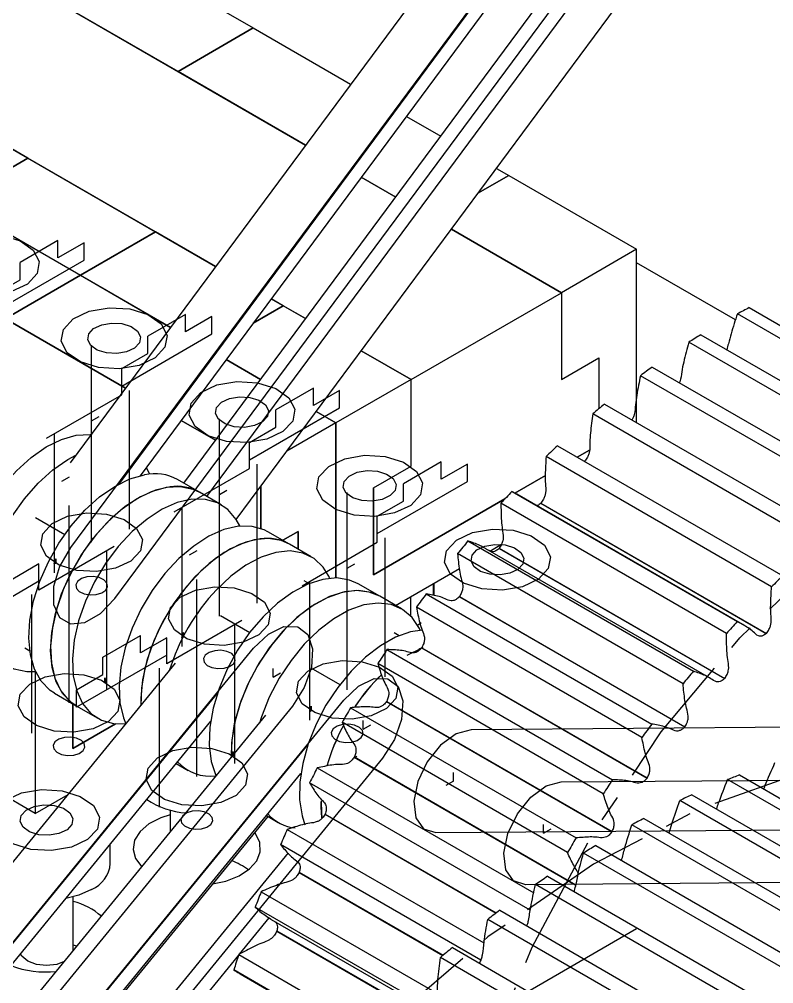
# Model space of a CAD drawing. Header units: millimetres. Extents: x 0 to 1189, y 0 to 841.
# Drawn here: x 497.1 to 568.1, y 477.6 to 568.4 of the extents above; entities that cross this region are included whole.
import ezdxf

# ---------------------------------------------------------------- set-up
doc = ezdxf.new("R2010")
doc.units = ezdxf.units.MM
doc.linetypes.add('CENTERX2', pattern=[20.32, 12.7, -2.54, 2.54, -2.54])

msp = doc.modelspace()

# ---------------------------------------------------------------- linework, layer by layer
at = {"color": 7, "linetype": 'Continuous'}
for p, q in [((621.844, 680.504), (501.922, 518.674)), ((506.089, 513.884), (626.011, 675.715)), ((500.725, 547.531), (497.189, 545.49)), ((500.725, 545.898), (500.725, 547.531)), ((503.2, 547.327), (500.725, 545.898)), ((503.2, 545.694), (503.2, 547.327)), ((494.715, 540.795), (503.2, 545.694)), ((497.189, 543.857), (497.189, 545.49)), ((494.715, 542.428), (497.189, 543.857)), ((512.746, 540.592), (509.21, 538.551)), ((512.746, 538.959), (512.746, 540.592)), ((515.221, 540.387), (512.746, 538.959)), ((515.221, 538.754), (515.221, 540.387)), ((506.735, 533.856), (515.221, 538.754)), ((509.21, 536.918), (509.21, 538.551)), ((503.907, 519.158), (503.907, 537.712)), ((506.735, 535.489), (509.21, 536.918)), ((506.735, 533.856), (506.735, 535.489)), ((506.735, 533.039), (506.735, 533.856)), ((507.442, 533.447), (507.442, 520.383)), ((524.767, 533.652), (521.231, 531.611)), ((524.767, 532.019), (524.767, 533.652)), ((527.241, 533.448), (524.767, 532.019)), ((527.241, 531.815), (527.241, 533.448)), ((499.664, 528.957), (506.735, 533.039)), ((518.756, 526.916), (527.241, 531.815)), ((521.231, 529.978), (521.231, 531.611)), ((503.907, 530.591), (504.614, 530.999)), ((515.928, 512.219), (515.928, 530.773)), ((518.756, 528.549), (521.231, 529.978)), ((500.371, 529.365), (500.371, 516.301)), ((518.756, 526.916), (518.756, 528.549)), ((518.756, 526.1), (518.756, 526.916)), ((519.463, 526.508), (519.463, 513.443)), ((536.787, 526.713), (533.252, 524.672)), ((536.787, 525.08), (536.787, 526.713)), ((539.262, 526.508), (536.787, 525.08)), ((539.262, 524.875), (539.262, 526.508)), ((501.786, 525.284), (501.079, 524.876)), ((511.685, 522.018), (518.756, 526.1)), ((530.777, 519.977), (539.262, 524.875)), ((533.252, 523.039), (533.252, 524.672)), ((515.928, 523.651), (516.635, 524.059)), ((527.949, 505.279), (527.949, 523.833)), ((501.786, 504.055), (501.786, 522.609)), ((530.777, 521.61), (533.252, 523.039)), ((512.392, 522.426), (512.392, 509.361)), ((530.777, 519.977), (530.777, 521.61)), ((530.777, 519.16), (530.777, 519.977)), ((523.706, 515.078), (530.777, 519.16)), ((531.484, 519.568), (531.484, 506.504)), ((506.028, 518.752), (498.957, 514.67)), ((505.321, 518.344), (505.321, 505.279)), ((513.806, 518.345), (513.099, 517.936)), ((498.957, 517.12), (496.482, 515.691)), ((498.957, 515.487), (498.957, 517.12)), ((500.528, 517.616), (500.386, 517.126)), ((500.386, 517.126), (500.528, 517.616)), ((500.386, 517.126), (500.528, 517.208)), ((500.528, 517.208), (500.386, 517.126)), ((500.528, 517.208), (500.528, 517.616)), ((500.528, 517.616), (500.528, 517.208)), ((527.949, 516.712), (528.656, 517.12)), ((498.957, 515.487), (490.472, 510.588)), ((498.957, 514.67), (498.957, 515.487)), ((513.806, 497.115), (513.806, 515.669)), ((524.413, 515.486), (524.413, 502.422)), ((498.25, 514.262), (498.25, 501.197)), ((518.049, 511.813), (510.978, 507.731)), ((517.342, 511.404), (517.342, 498.34)), ((504.968, 508.344), (508.503, 510.385)), ((508.503, 508.751), (508.503, 510.385)), ((510.978, 510.18), (508.503, 508.751)), ((510.978, 508.547), (510.978, 510.18)), ((512.549, 510.676), (512.407, 510.186)), ((512.407, 510.186), (512.549, 510.676)), ((512.407, 510.186), (512.549, 510.268)), ((512.549, 510.268), (512.407, 510.186)), ((512.549, 510.268), (512.549, 510.676)), ((512.549, 510.676), (512.549, 510.268)), ((420.812, 389.018), (519.149, 509.205)), ((510.978, 508.547), (502.493, 503.649)), ((504.968, 506.71), (504.968, 508.344)), ((510.978, 507.731), (510.978, 508.547)), ((510.271, 507.322), (510.271, 494.258)), ((502.493, 505.282), (504.968, 506.71)), ((505.165, 506.414), (505.306, 506.087)), ((505.165, 506.005), (505.165, 506.414)), ((505.165, 506.414), (505.165, 506.005)), ((505.306, 506.087), (505.165, 506.414)), ((502.493, 503.649), (502.493, 505.282)), ((505.306, 506.087), (505.165, 506.005)), ((505.165, 506.005), (505.306, 506.087)), ((522.803, 503.758), (424.467, 383.571)), ((429.297, 384.12), (527.634, 504.307)), ((524.569, 503.737), (524.428, 503.247)), ((524.428, 503.247), (524.569, 503.737)), ((524.569, 503.329), (524.569, 503.737)), ((524.569, 503.737), (524.569, 503.329)), ((524.428, 503.247), (524.569, 503.329)), ((524.569, 503.329), (524.428, 503.247)), ((779.86, 503.388), (539.604, 501.523)), ((517.185, 499.474), (517.327, 499.148)), ((517.185, 499.066), (517.185, 499.474)), ((517.185, 499.474), (517.185, 499.066)), ((517.327, 499.148), (517.185, 499.474)), ((517.327, 499.148), (517.185, 499.066)), ((517.185, 499.066), (517.327, 499.148)), ((531.289, 498.86), (432.952, 378.673)), ((548.089, 496.625), (788.346, 498.49)), ((536.289, 491.847), (776.545, 493.712)), ((785.03, 488.814), (544.774, 486.948)), ((498.604, 450.166), (555.172, 482.823))]:
    msp.add_line(p, q, dxfattribs=at)
at = {"color": 7, "linetype": 'Continuous', "lineweight": 25}
for p, q in [((614.501, 678.598), (501.892, 526.636)), ((618.463, 675.796), (506.427, 524.607)), ((617.975, 673.191), (508.473, 525.422)), ((512.574, 524.726), (618.892, 668.199)), ((514.744, 523.473), (620.763, 666.542)), ((517.518, 521.303), (623.832, 664.771)), ((507.089, 574.475), (519.11, 567.536)), ((495.068, 573.251), (524.04, 556.525)), ((512.039, 563.454), (500.018, 570.393)), ((519.11, 567.536), (512.039, 563.454)), ((512.039, 563.454), (519.11, 567.536)), ((519.11, 567.536), (528.278, 562.243)), ((480.926, 565.087), (515.566, 545.089)), ((524.04, 556.525), (512.039, 563.454)), ((497.897, 555.29), (485.876, 562.229)), ((533.517, 559.219), (536.75, 557.352)), ((507.091, 533.653), (466.784, 556.922)), ((497.897, 555.29), (490.825, 551.208)), ((490.825, 551.208), (497.897, 555.29)), ((509.917, 548.35), (497.897, 555.29)), ((541.99, 554.327), (543.151, 553.657)), ((529.28, 553.501), (532.513, 551.634)), ((532.513, 551.634), (529.28, 553.501)), ((543.151, 553.657), (540.253, 551.984)), ((540.253, 551.984), (543.151, 553.657)), ((543.151, 553.657), (555.172, 546.717)), ((511.329, 539.371), (490.825, 551.208)), ((490.825, 551.208), (502.846, 544.268)), ((502.846, 544.268), (509.917, 548.35)), ((509.917, 548.35), (502.846, 544.268)), ((515.566, 545.089), (509.917, 548.35)), ((537.753, 548.609), (548.101, 542.635)), ((548.101, 542.635), (537.753, 548.609)), ((483.754, 547.126), (507.091, 533.653)), ((555.172, 546.717), (548.101, 542.635)), ((555.172, 530.408), (555.172, 546.717)), ((564.477, 540.077), (555.172, 545.449)), ((502.846, 544.268), (495.775, 540.186)), ((495.775, 540.186), (502.846, 544.268)), ((502.846, 544.268), (511.329, 539.371)), ((533.959, 534.471), (548.101, 542.635)), ((548.101, 542.635), (548.101, 534.47)), ((548.101, 542.635), (548.101, 534.47)), ((520.805, 542.065), (524.039, 540.198)), ((521.938, 541.411), (520.805, 542.065)), ((521.938, 541.411), (519.112, 539.779)), ((519.112, 539.779), (521.938, 541.411)), ((524.039, 540.198), (521.938, 541.411)), ((585.88, 528.402), (564.667, 540.648)), ((565.785, 541.228), (586.998, 528.982)), ((581.308, 525.729), (560.095, 537.976)), ((561.214, 538.675), (582.427, 526.429)), ((529.278, 537.173), (533.959, 534.471)), ((533.959, 534.471), (529.278, 537.173)), ((519.801, 534.48), (516.568, 536.347)), ((516.568, 536.347), (519.801, 534.48)), ((548.101, 534.47), (551.637, 536.511)), ((548.101, 534.47), (551.637, 536.511)), ((551.637, 536.511), (551.637, 531.727)), ((551.637, 536.511), (551.637, 531.727)), ((556.655, 535.641), (577.868, 523.395)), ((533.959, 534.471), (526.888, 530.389)), ((533.959, 526.306), (533.959, 534.471)), ((533.959, 526.306), (533.959, 534.471)), ((576.758, 522.582), (555.545, 534.829)), ((552.148, 532.154), (573.361, 519.908)), ((526.888, 530.389), (525.041, 531.455)), ((525.041, 531.455), (526.888, 530.389)), ((572.27, 518.988), (551.057, 531.234)), ((515.564, 528.762), (512.331, 530.629)), ((512.331, 530.629), (515.564, 528.762)), ((526.888, 530.389), (522.279, 527.729)), ((526.888, 515.802), (526.888, 530.389)), ((526.888, 530.389), (526.888, 515.802)), ((547.731, 528.242), (568.944, 515.996)), ((567.88, 514.977), (546.667, 527.223)), ((549.594, 527.166), (550.743, 527.83)), ((550.743, 527.83), (549.594, 527.166)), ((509.041, 526.189), (509.361, 525.6)), ((530.423, 524.265), (533.959, 526.306)), ((530.423, 524.265), (533.959, 526.306)), ((543.731, 523.782), (546.606, 525.442)), ((546.606, 525.442), (543.731, 523.782)), ((514.048, 523.876), (512.003, 525.056)), ((519.817, 520.464), (519.817, 524.406)), ((519.817, 524.406), (519.817, 520.464)), ((516.092, 522.695), (514.048, 523.876)), ((530.423, 524.265), (530.423, 516.099)), ((530.423, 516.099), (530.423, 524.265)), ((543.441, 523.939), (564.654, 511.693)), ((543.925, 523.677), (543.441, 523.939)), ((565.139, 511.432), (543.926, 523.678)), ((530.423, 516.099), (542.789, 523.238)), ((542.789, 523.238), (530.423, 516.099)), ((563.628, 510.584), (542.415, 522.83)), ((546.172, 522.823), (567.385, 510.576)), ((546.185, 522.836), (567.398, 510.59)), ((498.618, 521.481), (501.38, 519.886)), ((522.533, 518.977), (520.488, 520.157)), ((523.352, 520.183), (521.898, 519.343)), ((521.898, 519.343), (523.352, 520.183)), ((523.352, 518.504), (523.352, 520.183)), ((523.352, 520.183), (523.352, 518.504)), ((524.577, 517.797), (522.533, 518.977)), ((539.316, 519.281), (560.529, 507.035)), ((541.371, 518.336), (542.481, 518.977)), ((559.548, 505.845), (538.335, 518.091)), ((562.205, 506.309), (540.992, 518.555)), ((542.25, 518.585), (563.463, 506.339)), ((542.263, 518.599), (563.476, 506.353)), ((532.507, 513.219), (538.519, 516.69)), ((524.357, 515.268), (523.894, 515.536)), ((531.018, 514.079), (528.974, 515.259)), ((536.07, 514.174), (536.07, 515.276)), ((536.091, 515.288), (536.091, 514.168)), ((533.062, 512.898), (531.018, 514.079)), ((533.949, 512.199), (533.949, 514.052)), ((535.39, 514.309), (556.603, 502.063)), ((538.503, 514.039), (559.716, 501.792)), ((538.515, 514.054), (559.728, 501.808)), ((555.677, 500.802), (534.463, 513.049)), ((516.038, 512.26), (518.782, 510.676)), ((534.578, 511.36), (534.917, 511.605)), ((532.842, 510.37), (532.379, 510.637)), ((497.624, 509.224), (498.087, 508.957)), ((531.697, 509.064), (552.911, 496.818)), ((535.077, 509.265), (534.704, 509.113)), ((534.962, 509.222), (556.175, 496.976)), ((534.973, 509.239), (556.186, 496.992)), ((421.158, 396.988), (511.814, 507.788)), ((524.523, 507.362), (527.267, 505.778)), ((552.046, 495.498), (530.832, 507.744)), ((498.604, 506.979), (498.604, 493.648)), ((425.72, 394.952), (515.768, 505.009)), ((500.404, 504.963), (502.448, 503.783)), ((502.139, 503.962), (502.139, 499.771)), ((502.139, 499.771), (502.139, 503.962)), ((502.448, 503.783), (504.493, 502.603)), ((528.269, 503.592), (549.482, 491.346)), ((531.657, 504.177), (552.871, 491.931)), ((531.668, 504.194), (552.881, 491.948)), ((429.644, 392.09), (520.299, 502.889)), ((427.766, 395.564), (515.115, 502.322)), ((502.139, 499.771), (506.144, 502.083)), ((506.144, 502.083), (502.139, 499.771)), ((548.687, 489.977), (527.473, 502.224)), ((434.205, 390.053), (524.254, 500.111)), ((498.604, 493.648), (486.583, 500.587)), ((528.618, 498.946), (549.455, 486.917)), ((528.628, 498.964), (549.459, 486.938)), ((528.748, 498.851), (528.845, 499.086)), ((511.863, 498.348), (512.978, 497.705)), ((436.251, 390.665), (523.6, 497.424)), ((525.134, 497.94), (545.506, 486.18)), ((564.871, 497.272), (586.085, 485.025)), ((545.174, 484.549), (524.415, 496.534)), ((584.959, 484.588), (563.745, 496.834)), ((498.604, 493.648), (501.714, 495.443)), ((560.383, 495.402), (581.596, 483.156)), ((580.461, 482.63), (559.247, 494.876)), ((511.306, 493.967), (511.306, 491.898)), ((525.869, 493.574), (541.961, 484.284)), ((525.878, 493.592), (541.979, 484.297)), ((520.481, 493.373), (436.483, 390.711)), ((520.349, 493.45), (521.463, 492.806)), ((575.937, 480.327), (554.723, 492.573)), ((555.864, 493.185), (577.077, 480.939)), ((522.32, 492.154), (540.821, 481.474)), ((505.664, 488.951), (505.664, 490.771)), ((522.391, 489.938), (440.237, 389.53)), ((540.533, 479.842), (521.683, 490.723)), ((571.405, 477.687), (550.192, 489.933)), ((551.332, 490.629), (572.545, 478.382)), ((523.435, 488.106), (536.959, 480.299)), ((523.442, 488.124), (536.975, 480.312)), ((546.806, 487.744), (568.02, 475.498)), ((519.85, 486.286), (536.382, 476.742)), ((566.883, 474.721), (545.67, 486.967)), ((502.164, 480.786), (502.164, 485.802)), ((533.066, 476.896), (519.301, 484.842)), ((542.305, 484.542), (563.518, 472.296)), ((520.594, 483.836), (517.788, 480.406)), ((520.809, 483.693), (532.879, 476.725)), ((562.391, 471.441), (541.177, 483.687)), ((521.335, 482.59), (532.349, 476.232)), ((521.341, 482.608), (532.359, 476.248)), ((502.164, 480.786), (502.162, 480.721)), ((502.532, 481.174), (502.164, 481.28)), ((537.845, 481.036), (559.058, 468.79)), ((517.731, 480.337), (442.245, 388.078)), ((517.746, 480.384), (531.948, 472.185)), ((557.945, 467.861), (536.731, 480.107)), ((528.447, 472.499), (517.289, 478.94)), ((517.882, 478.565), (528.426, 472.478))]:
    msp.add_line(p, q, dxfattribs=at)
at = {"color": 7, "linetype": 'CENTERX2'}
for p, q in [((520.976, 506.482), (520.976, 507.298)), ((520.976, 506.482), (521.683, 506.89)), ((529.461, 501.583), (529.461, 502.4)), ((529.461, 501.583), (530.168, 501.991)), ((537.946, 496.685), (537.946, 497.501)), ((537.946, 496.685), (537.239, 496.277)), ((546.432, 491.786), (546.432, 492.603)), ((546.432, 491.786), (547.139, 492.195))]:
    msp.add_line(p, q, dxfattribs=at)
at = {"color": 7, "linetype": 'Continuous', "flags": 128}
for points in [[(498.422, 546.639), (498.984, 545.561), (498.789, 544.44), (497.866, 543.448), (496.355, 542.735), (494.487, 542.411), (492.546, 542.524), (490.827, 543.057), (489.593, 543.929), (489.03, 545.007), (489.226, 546.128), (490.149, 547.12), (491.66, 547.833), (493.528, 548.157), (495.469, 548.044), (497.188, 547.511), (498.422, 546.639)], [(510.443, 539.7), (511.005, 538.621), (510.81, 537.501), (509.886, 536.509), (508.376, 535.796), (506.507, 535.471), (504.566, 535.584), (502.848, 536.117), (501.614, 536.989), (501.051, 538.068), (501.247, 539.188), (502.17, 540.181), (503.681, 540.893), (505.549, 541.218), (507.49, 541.105), (509.209, 540.572), (510.443, 539.7)], [(508.236, 539.022), (508.517, 538.483), (508.419, 537.923), (507.957, 537.427), (507.202, 537.07), (506.268, 536.908), (505.297, 536.964), (504.438, 537.231), (503.821, 537.667), (503.54, 538.206), (503.637, 538.766), (504.099, 539.263), (504.855, 539.619), (505.789, 539.781), (506.759, 539.725), (507.618, 539.458), (508.236, 539.022)], [(508.236, 539.022), (508.517, 538.483), (508.419, 537.923), (507.957, 537.427), (507.202, 537.07), (506.268, 536.908), (505.297, 536.964), (504.438, 537.231), (503.821, 537.667), (503.54, 538.206), (503.637, 538.766), (504.099, 539.263), (504.855, 539.619), (505.789, 539.781), (506.759, 539.725), (507.618, 539.458), (508.236, 539.022)], [(508.236, 539.022), (508.517, 538.483), (508.419, 537.923), (507.957, 537.427), (507.202, 537.07), (506.268, 536.908), (505.297, 536.964), (504.438, 537.231), (503.821, 537.667), (503.54, 538.206), (503.637, 538.766), (504.099, 539.263), (504.855, 539.619), (505.789, 539.781), (506.759, 539.725), (507.618, 539.458), (508.236, 539.022)], [(522.464, 532.76), (523.026, 531.682), (522.831, 530.561), (521.907, 529.569), (520.396, 528.856), (518.528, 528.532), (516.587, 528.645), (514.869, 529.178), (513.634, 530.05), (513.072, 531.128), (513.268, 532.249), (514.191, 533.241), (515.702, 533.954), (517.57, 534.278), (519.511, 534.165), (521.229, 533.632), (522.464, 532.76)], [(520.256, 532.083), (520.538, 531.543), (520.44, 530.983), (519.978, 530.487), (519.223, 530.131), (518.289, 529.968), (517.318, 530.025), (516.459, 530.291), (515.842, 530.727), (515.561, 531.267), (515.658, 531.827), (516.12, 532.323), (516.875, 532.679), (517.809, 532.842), (518.78, 532.785), (519.639, 532.519), (520.256, 532.083)], [(520.256, 532.083), (520.538, 531.543), (520.44, 530.983), (519.978, 530.487), (519.223, 530.131), (518.289, 529.968), (517.318, 530.025), (516.459, 530.291), (515.842, 530.727), (515.561, 531.267), (515.658, 531.827), (516.12, 532.323), (516.875, 532.679), (517.809, 532.842), (518.78, 532.785), (519.639, 532.519), (520.256, 532.083)], [(520.256, 532.083), (520.538, 531.543), (520.44, 530.983), (519.978, 530.487), (519.223, 530.131), (518.289, 529.968), (517.318, 530.025), (516.459, 530.291), (515.842, 530.727), (515.561, 531.267), (515.658, 531.827), (516.12, 532.323), (516.875, 532.679), (517.809, 532.842), (518.78, 532.785), (519.639, 532.519), (520.256, 532.083)], [(534.485, 525.821), (535.047, 524.742), (534.851, 523.622), (533.928, 522.63), (532.417, 521.917), (530.549, 521.592), (528.608, 521.705), (526.889, 522.238), (525.655, 523.11), (525.093, 524.189), (525.288, 525.309), (526.212, 526.302), (527.723, 527.014), (529.591, 527.339), (531.532, 527.226), (533.25, 526.693), (534.485, 525.821)], [(532.277, 525.143), (532.558, 524.604), (532.461, 524.044), (531.999, 523.548), (531.244, 523.191), (530.309, 523.029), (529.339, 523.085), (528.48, 523.352), (527.863, 523.788), (527.581, 524.327), (527.679, 524.888), (528.141, 525.384), (528.896, 525.74), (529.83, 525.902), (530.801, 525.846), (531.66, 525.579), (532.277, 525.143)], [(532.277, 525.143), (532.558, 524.604), (532.461, 524.044), (531.999, 523.548), (531.244, 523.191), (530.309, 523.029), (529.339, 523.085), (528.48, 523.352), (527.863, 523.788), (527.581, 524.327), (527.679, 524.888), (528.141, 525.384), (528.896, 525.74), (529.83, 525.902), (530.801, 525.846), (531.66, 525.579), (532.277, 525.143)], [(532.277, 525.143), (532.558, 524.604), (532.461, 524.044), (531.999, 523.548), (531.244, 523.191), (530.309, 523.029), (529.339, 523.085), (528.48, 523.352), (527.863, 523.788), (527.581, 524.327), (527.679, 524.888), (528.141, 525.384), (528.896, 525.74), (529.83, 525.902), (530.801, 525.846), (531.66, 525.579), (532.277, 525.143)], [(508.145, 520.459), (508.685, 519.424), (508.497, 518.348), (507.611, 517.396), (506.16, 516.712), (504.367, 516.4), (502.504, 516.508), (500.854, 517.02), (499.669, 517.857), (499.129, 518.893), (499.317, 519.968), (500.203, 520.921), (501.653, 521.605), (503.447, 521.916), (505.31, 521.808), (506.96, 521.296), (508.145, 520.459)], [(546.505, 518.881), (547.068, 517.803), (546.872, 516.682), (545.949, 515.69), (544.438, 514.978), (542.57, 514.653), (540.629, 514.766), (538.91, 515.299), (537.676, 516.171), (537.114, 517.249), (537.309, 518.37), (538.233, 519.362), (539.743, 520.075), (541.611, 520.399), (543.553, 520.286), (545.271, 519.753), (546.505, 518.881)], [(544.298, 518.204), (544.579, 517.664), (544.481, 517.104), (544.02, 516.608), (543.264, 516.252), (542.33, 516.09), (541.36, 516.146), (540.5, 516.412), (539.883, 516.849), (539.602, 517.388), (539.7, 517.948), (540.162, 518.444), (540.917, 518.8), (541.851, 518.963), (542.822, 518.906), (543.681, 518.64), (544.298, 518.204)], [(544.298, 518.204), (544.579, 517.664), (544.481, 517.104), (544.02, 516.608), (543.264, 516.252), (542.33, 516.09), (541.36, 516.146), (540.5, 516.412), (539.883, 516.849), (539.602, 517.388), (539.7, 517.948), (540.162, 518.444), (540.917, 518.8), (541.851, 518.963), (542.822, 518.906), (543.681, 518.64), (544.298, 518.204)], [(544.298, 518.204), (544.579, 517.664), (544.481, 517.104), (544.02, 516.608), (543.264, 516.252), (542.33, 516.09), (541.36, 516.146), (540.5, 516.412), (539.883, 516.849), (539.602, 517.388), (539.7, 517.948), (540.162, 518.444), (540.917, 518.8), (541.851, 518.963), (542.822, 518.906), (543.681, 518.64), (544.298, 518.204)], [(501.922, 518.674), (500.889, 516.882), (500.329, 514.999), (500.33, 513.311), (500.89, 512.075), (501.924, 511.478), (503.276, 511.613), (504.738, 512.457), (506.089, 513.884)], [(504.611, 515.84), (504.051, 515.938), (503.468, 515.904), (502.953, 515.744), (502.583, 515.482), (502.414, 515.159), (502.472, 514.822), (502.749, 514.525), (503.203, 514.311), (503.763, 514.214), (504.345, 514.247), (504.861, 514.407), (505.231, 514.669), (505.4, 514.993), (505.341, 515.329), (505.064, 515.626), (504.611, 515.84)], [(520.166, 513.52), (520.706, 512.484), (520.518, 511.409), (519.632, 510.456), (518.181, 509.772), (516.388, 509.461), (514.524, 509.569), (512.875, 510.081), (511.69, 510.918), (511.15, 511.953), (511.337, 513.029), (512.224, 513.981), (513.674, 514.665), (515.468, 514.977), (517.331, 514.869), (518.981, 514.357), (520.166, 513.52)], [(519.149, 509.205), (520.54, 510.528), (521.997, 511.235), (523.3, 511.219), (524.248, 510.481), (524.698, 509.134), (524.582, 507.384), (523.916, 505.496), (522.803, 503.758)], [(516.632, 508.901), (516.072, 508.998), (515.489, 508.964), (514.974, 508.804), (514.603, 508.543), (514.435, 508.219), (514.493, 507.883), (514.77, 507.585), (515.224, 507.372), (515.784, 507.274), (516.366, 507.308), (516.882, 507.468), (517.252, 507.73), (517.421, 508.053), (517.362, 508.389), (517.085, 508.687), (516.632, 508.901)], [(532.187, 506.58), (532.726, 505.545), (532.539, 504.469), (531.652, 503.517), (530.202, 502.833), (528.409, 502.521), (526.545, 502.629), (524.895, 503.141), (523.71, 503.978), (523.171, 505.014), (523.358, 506.089), (524.245, 507.042), (525.695, 507.726), (527.488, 508.038), (529.352, 507.929), (531.002, 507.417), (532.187, 506.58)], [(497.547, 502.754), (497.008, 503.789), (497.195, 504.865), (498.082, 505.817), (499.532, 506.501), (501.326, 506.813), (503.189, 506.705), (504.839, 506.193), (506.024, 505.356), (506.564, 504.32), (506.376, 503.245), (505.489, 502.292), (504.039, 501.608), (502.246, 501.296), (500.382, 501.405), (498.732, 501.917), (497.547, 502.754)], [(527.634, 504.307), (529.025, 505.63), (530.483, 506.337), (531.785, 506.32), (532.733, 505.582), (533.183, 504.236), (533.067, 502.485), (532.402, 500.598), (531.289, 498.86)], [(528.653, 501.961), (528.092, 502.059), (527.51, 502.025), (526.994, 501.865), (526.624, 501.603), (526.455, 501.28), (526.514, 500.943), (526.791, 500.646), (527.244, 500.432), (527.805, 500.335), (528.387, 500.369), (528.903, 500.528), (529.273, 500.79), (529.442, 501.114), (529.383, 501.45), (529.106, 501.747), (528.653, 501.961)], [(501.081, 499.207), (501.642, 499.11), (502.224, 499.144), (502.74, 499.304), (503.11, 499.565), (503.279, 499.889), (503.22, 500.225), (502.943, 500.523), (502.49, 500.737), (501.929, 500.834), (501.347, 500.8), (500.831, 500.64), (500.461, 500.379), (500.293, 500.055), (500.351, 499.719), (500.628, 499.421), (501.081, 499.207)], [(539.604, 501.523), (538.192, 501.145), (536.742, 500.088), (535.476, 498.512), (534.585, 496.659), (534.207, 494.809), (534.398, 493.245), (535.129, 492.205), (536.289, 491.847)], [(509.568, 495.814), (509.029, 496.85), (509.216, 497.925), (510.103, 498.878), (511.553, 499.562), (513.346, 499.873), (515.21, 499.765), (516.86, 499.253), (518.045, 498.416), (518.584, 497.381), (518.397, 496.305), (517.51, 495.353), (516.06, 494.669), (514.266, 494.357), (512.403, 494.465), (510.753, 494.977), (509.568, 495.814)], [(544.774, 486.948), (543.614, 487.306), (542.883, 488.347), (542.692, 489.911), (543.071, 491.76), (543.961, 493.614), (545.227, 495.189), (546.677, 496.246), (548.089, 496.625)], [(495.25, 491.679), (494.687, 492.757), (494.883, 493.878), (495.806, 494.87), (497.317, 495.582), (499.185, 495.907), (501.126, 495.794), (502.845, 495.261), (504.079, 494.389), (504.641, 493.311), (504.446, 492.19), (503.522, 491.198), (502.012, 490.485), (500.144, 490.161), (498.202, 490.274), (496.484, 490.807), (495.25, 491.679)], [(497.457, 492.356), (497.176, 492.896), (497.274, 493.456), (497.735, 493.952), (498.491, 494.308), (499.425, 494.47), (500.395, 494.414), (501.254, 494.147), (501.872, 493.711), (502.153, 493.172), (502.055, 492.612), (501.593, 492.116), (500.838, 491.76), (499.904, 491.597), (498.933, 491.654), (498.074, 491.92), (497.457, 492.356)], [(497.457, 492.356), (497.176, 492.896), (497.274, 493.456), (497.735, 493.952), (498.491, 494.308), (499.425, 494.47), (500.395, 494.414), (501.254, 494.147), (501.872, 493.711), (502.153, 493.172), (502.055, 492.612), (501.593, 492.116), (500.838, 491.76), (499.904, 491.597), (498.933, 491.654), (498.074, 491.92), (497.457, 492.356)], [(497.457, 492.356), (497.176, 492.896), (497.274, 493.456), (497.735, 493.952), (498.491, 494.308), (499.425, 494.47), (500.395, 494.414), (501.254, 494.147), (501.872, 493.711), (502.153, 493.172), (502.055, 492.612), (501.593, 492.116), (500.838, 491.76), (499.904, 491.597), (498.933, 491.654), (498.074, 491.92), (497.457, 492.356)], [(513.102, 492.268), (513.663, 492.171), (514.245, 492.204), (514.761, 492.364), (515.131, 492.626), (515.3, 492.95), (515.241, 493.286), (514.964, 493.583), (514.511, 493.797), (513.95, 493.894), (513.368, 493.861), (512.852, 493.701), (512.482, 493.439), (512.313, 493.116), (512.372, 492.779), (512.649, 492.482), (513.102, 492.268)]]:
    msp.add_lwpolyline(points, dxfattribs=at)
at = {"color": 7, "linetype": 'CENTERX2', "flags": 128}
for points in [[(631.664, 491.246), (629.965, 480.788), (626.866, 470.006), (622.463, 459.229), (616.888, 448.784), (610.31, 438.987), (602.931, 430.138), (594.974, 422.505), (586.68, 416.319), (578.302, 411.769), (570.095, 408.993), (562.307, 408.075), (555.176, 409.044), (548.917, 411.869), (543.722, 416.465), (539.748, 422.692), (537.116, 430.361), (535.905, 439.239), (536.153, 449.057), (537.852, 459.515), (540.951, 470.297), (545.354, 481.074), (550.929, 491.52), (557.506, 501.316), (564.886, 510.165), (572.843, 517.798), (581.137, 523.984), (589.515, 528.534), (597.722, 531.31), (605.51, 532.228), (612.641, 531.26), (618.9, 528.435), (624.095, 523.839), (628.069, 517.611), (630.701, 509.942), (631.912, 501.064), (631.664, 491.246)], [(516.332, 318.955), (525.208, 318.792), (534.646, 320.465), (544.453, 323.941), (554.43, 329.148), (564.373, 335.981), (574.08, 344.301), (583.353, 353.939), (592.004, 364.697), (599.857, 376.358), (606.752, 388.683), (612.547, 401.422), (617.126, 414.316), (620.396, 427.102), (622.289, 439.519), (622.766, 451.315), (621.82, 462.251), (619.467, 472.102), (615.758, 480.669), (610.766, 487.778), (604.594, 493.283), (597.367, 497.072), (589.233, 499.069), (580.356, 499.233), (570.918, 497.559), (561.111, 494.084), (551.135, 488.876), (541.192, 482.043), (531.485, 473.723), (522.211, 464.086), (513.56, 453.327), (505.707, 441.667), (498.813, 429.341), (493.017, 416.602), (488.438, 403.708), (485.169, 390.923), (483.276, 378.505), (482.798, 366.709), (483.745, 355.774), (486.097, 345.922), (489.807, 337.355), (494.798, 330.247), (500.971, 324.742), (508.197, 320.952), (516.332, 318.955)]]:
    msp.add_lwpolyline(points, dxfattribs=at)
at = {"color": 7, "linetype": 'Continuous', "lineweight": 25, "flags": 128}
for points in [[(493.963, 508.682), (493.559, 508.95), (492.721, 509.805), (492.098, 510.931), (491.707, 512.294), (491.561, 513.852), (491.665, 515.558), (492.014, 517.361), (492.599, 519.205), (493.401, 521.035), (494.397, 522.795), (495.556, 524.431), (496.843, 525.893), (498.218, 527.138), (499.64, 528.128), (501.066, 528.832), (502.453, 529.229), (503.757, 529.307), (503.864, 529.298)], [(498.638, 506.982), (497.812, 506.969), (496.629, 507.212), (495.603, 507.77), (494.766, 508.625), (494.142, 509.751), (493.751, 511.113), (493.606, 512.672), (493.709, 514.378), (494.058, 516.181), (494.643, 518.025), (495.446, 519.855), (496.441, 521.614), (497.6, 523.25), (498.887, 524.713), (500.262, 525.958), (501.685, 526.948), (502.417, 527.345)], [(500.404, 504.963), (500, 505.232), (499.162, 506.087), (498.539, 507.213), (498.148, 508.575), (498.002, 510.134), (498.105, 511.84), (498.455, 513.643), (499.04, 515.487), (499.842, 517.317), (500.838, 519.076), (501.997, 520.712), (503.283, 522.175), (504.659, 523.42), (506.081, 524.41), (507.507, 525.114), (508.894, 525.511)], [(502.448, 503.783), (502.044, 504.052), (501.206, 504.907), (500.583, 506.032), (500.192, 507.395), (500.046, 508.953), (500.15, 510.66), (500.499, 512.462), (501.084, 514.307), (501.887, 516.136), (502.882, 517.896), (504.041, 519.532), (505.328, 520.995), (506.703, 522.24), (508.126, 523.23), (509.552, 523.933), (510.938, 524.33), (512.243, 524.408), (513.426, 524.165), (514.048, 523.876)], [(511.29, 524.382), (509.921, 524.068), (508.502, 523.443), (507.074, 522.526), (505.682, 521.345), (504.368, 519.935), (503.172, 518.34), (502.131, 516.608), (501.275, 514.791), (500.631, 512.945), (500.218, 511.126), (500.049, 509.389), (500.13, 507.787), (500.457, 506.369), (501.021, 505.177), (501.805, 504.249), (502.448, 503.783)], [(517.846, 520.701), (517.519, 521.301), (516.736, 522.23), (515.757, 522.868), (514.611, 523.195), (513.335, 523.202), (511.966, 522.888), (510.546, 522.263), (509.118, 521.346), (507.727, 520.165), (506.413, 518.755), (505.217, 517.16), (504.175, 515.428), (503.319, 513.611), (502.675, 511.765), (502.262, 509.946), (502.094, 508.209), (502.174, 506.607), (502.502, 505.189), (503.065, 503.997), (503.849, 503.068), (504.828, 502.431), (505.973, 502.103), (507.149, 502.086)], [(546.185, 522.836), (546.183, 522.834), (546.182, 522.833), (546.18, 522.831), (546.178, 522.829), (546.177, 522.828), (546.175, 522.826), (546.173, 522.824), (546.172, 522.823)], [(520.488, 520.157), (520.153, 520.33), (519.008, 520.657), (517.731, 520.664), (516.362, 520.35), (514.943, 519.725), (513.515, 518.808), (512.123, 517.627), (510.809, 516.217), (509.613, 514.622), (508.571, 512.89), (507.716, 511.073), (507.072, 509.227), (506.659, 507.408), (506.49, 505.671), (506.571, 504.069), (506.898, 502.651), (507.124, 502.083)], [(519.776, 519.484), (518.407, 519.17), (516.987, 518.545), (515.559, 517.628), (514.168, 516.446), (512.854, 515.037), (511.658, 513.442), (510.616, 511.709), (509.76, 509.893), (509.116, 508.047), (508.703, 506.228), (508.535, 504.491), (508.539, 503.785)], [(522.533, 518.977), (521.732, 519.326), (520.527, 519.519), (519.207, 519.39), (517.811, 518.943), (516.383, 518.192), (514.965, 517.159), (513.601, 515.877), (512.332, 514.383), (511.197, 512.724), (510.23, 510.95), (509.461, 509.114), (508.913, 507.273), (508.602, 505.482), (508.538, 503.796), (508.539, 503.785)], [(526.332, 515.803), (525.699, 516.829), (524.83, 517.638), (523.777, 518.146), (522.572, 518.339), (521.251, 518.21), (519.856, 517.763), (518.427, 517.012), (517.01, 515.979), (515.646, 514.697)], [(542.263, 518.599), (542.261, 518.598), (542.259, 518.596), (542.258, 518.594), (542.256, 518.592), (542.255, 518.59), (542.253, 518.589), (542.252, 518.587), (542.25, 518.585)], [(528.974, 515.259), (528.173, 515.608), (526.968, 515.801), (525.648, 515.672), (524.252, 515.225), (522.824, 514.474), (521.406, 513.441), (520.042, 512.159)], [(531.018, 514.079), (530.034, 514.48), (528.808, 514.621), (527.472, 514.441), (526.069, 513.944), (524.639, 513.146), (523.227, 512.071), (521.876, 510.752), (520.626, 509.229), (519.515, 507.548), (518.578, 505.76), (517.843, 503.919), (517.332, 502.082), (517.06, 500.305), (517.024, 498.886)], [(531.018, 514.079), (530.218, 514.428), (529.013, 514.62), (527.692, 514.491), (526.297, 514.045), (524.868, 513.293), (523.45, 512.261), (522.086, 510.979), (520.818, 509.485), (519.683, 507.826), (518.716, 506.051), (517.946, 504.216), (517.398, 502.374), (517.087, 500.583), (517.024, 498.897), (517.024, 498.886)], [(534.817, 510.904), (534.753, 511.037), (534.059, 512.079), (533.158, 512.841), (532.078, 513.3), (530.852, 513.441), (529.517, 513.261), (528.113, 512.764), (526.683, 511.966), (525.271, 510.891), (523.92, 509.572), (522.67, 508.049), (521.56, 506.368), (520.623, 504.58), (519.887, 502.739), (519.702, 502.159)], [(538.515, 514.054), (538.513, 514.052), (538.512, 514.05), (538.51, 514.048), (538.509, 514.046), (538.507, 514.044), (538.506, 514.042), (538.504, 514.04), (538.503, 514.039)], [(520.042, 512.159), (518.773, 510.665), (517.638, 509.006), (516.671, 507.232), (515.902, 505.396), (515.354, 503.554), (515.043, 501.763), (514.979, 500.077), (515.165, 498.547), (515.593, 497.22), (515.609, 497.185)], [(535.038, 510.896), (533.913, 510.723), (532.51, 510.226), (531.08, 509.428), (529.668, 508.353), (528.317, 507.034), (527.067, 505.511), (525.956, 503.83), (525.019, 502.042), (524.284, 500.201), (523.773, 498.364), (523.501, 496.586), (523.477, 494.922)], [(567.398, 510.59), (567.396, 510.588), (567.395, 510.587), (567.393, 510.585), (567.391, 510.583), (567.39, 510.581), (567.388, 510.58), (567.387, 510.578), (567.385, 510.576)], [(533.582, 508.535), (535.008, 509.238), (535.074, 509.264)], [(534.973, 509.239), (534.972, 509.236), (534.97, 509.234), (534.969, 509.232), (534.967, 509.23), (534.966, 509.228), (534.965, 509.226), (534.963, 509.224), (534.962, 509.222)], [(563.476, 506.353), (563.474, 506.352), (563.473, 506.35), (563.471, 506.348), (563.469, 506.346), (563.468, 506.344), (563.466, 506.342), (563.465, 506.341), (563.463, 506.339)], [(531.668, 504.194), (531.667, 504.192), (531.665, 504.19), (531.664, 504.188), (531.663, 504.185), (531.661, 504.183), (531.66, 504.181), (531.659, 504.179), (531.657, 504.177)], [(559.728, 501.808), (559.726, 501.806), (559.725, 501.804), (559.723, 501.802), (559.722, 501.8), (559.72, 501.798), (559.719, 501.796), (559.717, 501.794), (559.716, 501.792)], [(528.628, 498.964), (528.626, 498.961), (528.625, 498.959), (528.624, 498.957), (528.623, 498.955), (528.622, 498.953), (528.62, 498.95), (528.619, 498.948), (528.618, 498.946)], [(556.186, 496.992), (556.185, 496.99), (556.183, 496.988), (556.182, 496.986), (556.181, 496.984), (556.179, 496.982), (556.178, 496.98), (556.176, 496.978), (556.175, 496.976)], [(523.477, 494.922), (523.702, 493.421), (523.972, 492.574)], [(525.569, 493.227), (525.502, 494.259), (525.506, 494.733)], [(525.509, 494.822), (525.522, 493.742), (525.568, 493.235)], [(511.306, 493.527), (510.434, 493.243), (509.306, 492.669), (508.46, 491.951), (507.951, 491.134), (507.809, 490.27), (508.045, 489.412), (508.63, 488.627)], [(525.878, 493.592), (525.877, 493.589), (525.876, 493.587), (525.875, 493.585), (525.874, 493.583), (525.872, 493.581), (525.871, 493.578), (525.87, 493.576), (525.869, 493.574)], [(515.284, 487.021), (516.53, 487.292), (517.774, 487.78), (518.769, 488.432), (519.452, 489.205), (519.78, 490.053), (519.733, 490.92), (519.313, 491.754), (519.236, 491.852)], [(552.881, 491.948), (552.88, 491.946), (552.879, 491.944), (552.877, 491.942), (552.876, 491.939), (552.875, 491.937), (552.873, 491.935), (552.872, 491.933), (552.871, 491.931)], [(523.442, 488.124), (523.441, 488.122), (523.44, 488.12), (523.439, 488.118), (523.438, 488.115), (523.437, 488.113), (523.437, 488.111), (523.436, 488.109), (523.435, 488.106)], [(503.907, 486.502), (502.719, 485.97), (501.473, 485.649)], [(521.341, 482.608), (521.341, 482.606), (521.34, 482.604), (521.339, 482.601), (521.338, 482.599), (521.337, 482.597), (521.337, 482.595), (521.336, 482.592), (521.335, 482.59)], [(501.337, 479.713), (500.621, 479.452), (499.664, 479.343), (498.708, 479.452), (497.897, 479.765), (497.355, 480.233), (497.228, 480.461)]]:
    msp.add_lwpolyline(points, dxfattribs=at)
at = {"color": 7, "linetype": 'Continuous', "lineweight": 25}
for centre, radius, start, end in [((593.288, 486.782), 60.998, 116.80026, 117.98318), ((597.807, 478.876), 70.106, 121.4641, 122.54221), ((603.067, 471.12), 79.481, 125.72864, 126.72021), ((608.796, 463.837), 88.747, 129.66547, 130.58675), ((614.651, 457.321), 97.509, 133.33779, 134.20302), ((509.839, 521.119), 4.492, 61.20665, 102.15233), ((511.927, 520.087), 4.341, 60.75764, 98.42771), ((620.253, 451.81), 105.369, 136.80094, 137.62259), ((520.412, 515.189), 4.341, 60.75764, 98.42771), ((625.207, 447.474), 111.954, 140.10352, 140.89263), ((635.864, 445.075), 97.509, 133.33779, 134.20302), ((529.79, 501.393), 19.418, 136.75349, 163.03963), ((629.139, 444.402), 116.943, 143.28881, 144.05532), ((641.466, 439.564), 105.369, 136.80094, 137.62259), ((631.717, 442.602), 120.089, 146.3961, 147.14916), ((543.87, 493.463), 18.329, 133.72456, 146.07514), ((543.698, 493.61), 18.105, 133.65353, 145.92473), ((646.421, 435.228), 111.954, 140.10352, 140.89263), ((632.684, 441.994), 121.231, 149.46201, 150.21033), ((544.167, 492.985), 18.831, 151.83262, 164.21497), ((544.316, 492.925), 18.99, 151.90997, 164.15793), ((650.352, 432.156), 116.943, 143.28881, 144.05532), ((515.085, 501.348), 4.196, 222.57123, 277.51392), ((631.874, 442.426), 120.312, 152.52174, 153.27387), ((590.882, 428.64), 73.395, 110.75655, 111.69958), ((652.93, 430.356), 120.089, 146.3961, 147.14916), ((594.084, 421.127), 81.563, 114.40527, 115.28424), ((513.385, 501.451), 7.772, 236.52305, 265.55329), ((523.464, 496.265), 3.994, 221.6649, 264.2231), ((597.962, 413.371), 90.236, 117.80964, 118.63135), ((629.224, 443.684), 117.379, 155.6103, 156.3749), ((653.897, 429.748), 121.231, 149.46201, 150.21033), ((602.458, 405.528), 99.277, 120.99643, 121.76746), ((502.784, 489.163), 2.888, 292.88644, 355.79342), ((515.12, 483.752), 5.789, 52.3844, 70.33254), ((607.484, 397.755), 108.534, 123.99124, 124.71778), ((624.786, 445.507), 112.58, 158.76367, 159.54985), ((500.872, 479.623), 5.884, 47.76118, 77.31254), ((612.922, 390.208), 117.838, 126.81798, 127.50575), ((618.629, 383.033), 127.006, 129.49869, 130.15296), ((618.717, 447.616), 106.155, 162.02004, 162.83764), ((499.632, 488.265), 9.521, 249.59206, 275.72788)]:
    msp.add_arc(centre, radius, start, end, dxfattribs=at)
for points, knots in [([(564.667, 540.648), (564.562, 540.339), (564.244, 539.397), (563.928, 538.268), (563.712, 537.451), (563.662, 537.261)], [0, 0, 0, 0, 0.272702, 0.831655, 1, 1, 1, 1]), ([(560.095, 537.976), (560.013, 537.668), (559.762, 536.732), (559.437, 535.491), (559.36, 534.545), (559.222, 534.199), (559.209, 534.167)], [0, 0, 0, 0, 0.239784, 0.731266, 0.974971, 1, 1, 1, 1]), ([(555.545, 534.829), (555.483, 534.526), (555.295, 533.603), (555.08, 532.381), (555.026, 531.409), (554.881, 530.905), (554.78, 530.734), (554.736, 530.66)], [0, 0, 0, 0, 0.215105, 0.656004, 0.874627, 0.945718, 1, 1, 1, 1]), ([(551.057, 531.234), (551.016, 530.939), (550.894, 530.037), (550.764, 528.849), (550.793, 527.916), (550.666, 527.391), (550.501, 527.043), (550.338, 526.839), (550.248, 526.728)], [0, 0, 0, 0, 0.193056, 0.588762, 0.784975, 0.848779, 0.917109, 1, 1, 1, 1]), ([(546.667, 527.223), (546.649, 526.937), (546.593, 526.065), (546.553, 524.919), (546.658, 524.037), (546.567, 523.521), (546.423, 523.17), (546.269, 522.954), (546.185, 522.836)], [0, 0, 0, 0, 0.193056, 0.588762, 0.784975, 0.848779, 0.917109, 1, 1, 1, 1]), ([(542.415, 522.83), (542.418, 522.556), (542.43, 521.72), (542.479, 520.627), (542.66, 519.803), (542.606, 519.301), (542.484, 518.948), (542.341, 518.723), (542.263, 518.599)], [0, 0, 0, 0, 0.193056, 0.588762, 0.784975, 0.848779, 0.917109, 1, 1, 1, 1]), ([(546.172, 522.823), (546.067, 522.743), (545.932, 522.641), (545.805, 522.616), (545.776, 522.61)], [0, 0, 0, 0, 0.770634, 1, 1, 1, 1]), ([(540.992, 518.555), (540.983, 518.561), (540.622, 518.758), (540.077, 519.028), (539.504, 519.219), (539.316, 519.281)], [0, 0, 0, 0, 0.017842, 0.677948, 1, 1, 1, 1]), ([(538.335, 518.091), (538.361, 517.832), (538.44, 517.04), (538.579, 516.008), (538.832, 515.25), (538.817, 514.766), (538.718, 514.415), (538.587, 514.182), (538.515, 514.054)], [0, 0, 0, 0, 0.193056, 0.588762, 0.784975, 0.848779, 0.917109, 1, 1, 1, 1]), ([(542.25, 518.585), (542.148, 518.502), (541.963, 518.351), (541.696, 518.259), (541.471, 518.271), (541.358, 518.348), (541.298, 518.389)], [0, 0, 0, 0, 0.289971, 0.529002, 0.752202, 1, 1, 1, 1]), ([(567.398, 510.59), (567.482, 510.708), (567.636, 510.924), (567.781, 511.275), (567.871, 511.791), (567.766, 512.673), (567.807, 513.819), (567.862, 514.691), (567.88, 514.977)], [0, 0, 0, 0, 0.082891, 0.151221, 0.215025, 0.411238, 0.806944, 1, 1, 1, 1]), ([(538.503, 514.039), (538.404, 513.947), (538.223, 513.779), (537.95, 513.653), (537.577, 513.638), (536.995, 513.974), (536.2, 514.163), (535.59, 514.273), (535.39, 514.309)], [0, 0, 0, 0, 0.0828911, 0.1512207, 0.2150246, 0.4112384, 0.8069438, 1, 1, 1, 1]), ([(534.463, 513.049), (534.511, 512.805), (534.657, 512.064), (534.883, 511.103), (535.208, 510.416), (535.231, 509.955), (535.156, 509.608), (535.038, 509.369), (534.973, 509.239)], [0, 0, 0, 0, 0.193056, 0.588762, 0.784975, 0.848779, 0.917109, 1, 1, 1, 1]), ([(567.385, 510.576), (567.282, 510.504), (567.094, 510.371), (566.832, 510.309), (566.497, 510.391), (566.031, 510.907), (565.353, 511.321), (564.827, 511.601), (564.654, 511.693)], [0, 0, 0, 0, 0.082891, 0.151221, 0.215025, 0.411238, 0.806944, 1, 1, 1, 1]), ([(563.476, 506.353), (563.554, 506.477), (563.697, 506.702), (563.82, 507.055), (563.873, 507.557), (563.693, 508.381), (563.643, 509.474), (563.632, 510.31), (563.628, 510.584)], [0, 0, 0, 0, 0.082891, 0.151221, 0.215025, 0.411238, 0.806944, 1, 1, 1, 1]), ([(534.962, 509.222), (534.866, 509.122), (534.691, 508.938), (534.417, 508.783), (534.03, 508.719), (533.396, 508.96), (532.553, 509.034), (531.909, 509.057), (531.697, 509.064)], [0, 0, 0, 0, 0.082891, 0.151221, 0.215025, 0.411238, 0.806944, 1, 1, 1, 1]), ([(530.832, 507.744), (530.902, 507.52), (531.112, 506.835), (531.426, 505.952), (531.819, 505.344), (531.879, 504.909), (531.829, 504.569), (531.725, 504.327), (531.668, 504.194)], [0, 0, 0, 0, 0.193056, 0.588762, 0.784975, 0.848779, 0.917109, 1, 1, 1, 1]), ([(563.463, 506.339), (563.362, 506.256), (563.177, 506.105), (562.908, 506.011), (562.552, 506.045), (562.026, 506.472), (561.287, 506.775), (560.716, 506.971), (560.529, 507.035)], [0, 0, 0, 0, 0.0828911, 0.1512207, 0.2150246, 0.4112384, 0.8069438, 1, 1, 1, 1]), ([(559.728, 501.808), (559.8, 501.936), (559.931, 502.168), (560.03, 502.52), (560.045, 503.004), (559.792, 503.762), (559.653, 504.794), (559.574, 505.586), (559.548, 505.845)], [0, 0, 0, 0, 0.0828911, 0.1512207, 0.2150246, 0.4112384, 0.8069438, 1, 1, 1, 1]), ([(531.657, 504.177), (531.566, 504.069), (531.398, 503.871), (531.125, 503.687), (530.727, 503.575), (530.047, 503.719), (529.163, 503.678), (528.49, 503.613), (528.269, 503.592)], [0, 0, 0, 0, 0.082891, 0.151221, 0.215025, 0.411238, 0.806944, 1, 1, 1, 1]), ([(527.473, 502.224), (527.563, 502.019), (527.838, 501.397), (528.235, 500.601), (528.693, 500.076), (528.791, 499.67), (528.765, 499.341), (528.676, 499.097), (528.628, 498.964)], [0, 0, 0, 0, 0.193056, 0.588762, 0.784975, 0.848779, 0.917109, 1, 1, 1, 1]), ([(559.716, 501.792), (559.617, 501.7), (559.436, 501.533), (559.164, 501.407), (558.791, 501.392), (558.208, 501.728), (557.414, 501.917), (556.803, 502.027), (556.603, 502.063)], [0, 0, 0, 0, 0.082891, 0.151221, 0.215025, 0.411238, 0.806944, 1, 1, 1, 1]), ([(556.186, 496.992), (556.251, 497.123), (556.369, 497.362), (556.444, 497.709), (556.422, 498.17), (556.097, 498.857), (555.87, 499.818), (555.724, 500.559), (555.677, 500.802)], [0, 0, 0, 0, 0.082891, 0.151221, 0.215025, 0.411238, 0.806944, 1, 1, 1, 1]), ([(528.618, 498.946), (528.531, 498.831), (528.372, 498.621), (528.103, 498.41), (527.696, 498.25), (526.977, 498.297), (526.059, 498.139), (525.363, 497.989), (525.134, 497.94)], [0, 0, 0, 0, 0.082891, 0.151221, 0.215025, 0.411238, 0.806944, 1, 1, 1, 1]), ([(567.142, 495.961), (567.181, 496.06), (567.508, 496.89), (567.876, 497.714), (568.199, 498.438)], [0, 0, 0, 0, 0.1199016, 1, 1, 1, 1]), ([(524.415, 496.534), (524.525, 496.352), (524.861, 495.798), (525.338, 495.094), (525.857, 494.656), (525.991, 494.285), (525.991, 493.969), (525.918, 493.725), (525.878, 493.592)], [0, 0, 0, 0, 0.193056, 0.588762, 0.784975, 0.848779, 0.917109, 1, 1, 1, 1]), ([(556.175, 496.976), (556.079, 496.876), (555.904, 496.692), (555.63, 496.537), (555.243, 496.472), (554.609, 496.714), (553.766, 496.788), (553.122, 496.811), (552.911, 496.818)], [0, 0, 0, 0, 0.082891, 0.151221, 0.215025, 0.411238, 0.806944, 1, 1, 1, 1]), ([(562.695, 494.067), (562.762, 494.259), (563.084, 495.183), (563.453, 496.104), (563.745, 496.834)], [0, 0, 0, 0, 0.207683, 1, 1, 1, 1]), ([(552.881, 491.948), (552.938, 492.081), (553.042, 492.323), (553.093, 492.663), (553.032, 493.098), (552.639, 493.706), (552.326, 494.589), (552.115, 495.273), (552.046, 495.498)], [0, 0, 0, 0, 0.082891, 0.151221, 0.215025, 0.411238, 0.806944, 1, 1, 1, 1]), ([(558.23, 491.819), (558.317, 492.106), (558.625, 493.124), (558.987, 494.144), (559.247, 494.876)], [0, 0, 0, 0, 0.2822815, 1, 1, 1, 1]), ([(525.869, 493.574), (525.788, 493.453), (525.639, 493.232), (525.375, 492.996), (524.965, 492.79), (524.211, 492.739), (523.268, 492.467), (522.554, 492.232), (522.32, 492.154)], [0, 0, 0, 0, 0.082891, 0.151221, 0.215025, 0.411238, 0.806944, 1, 1, 1, 1]), ([(553.764, 489.225), (553.863, 489.61), (554.15, 490.722), (554.497, 491.842), (554.723, 492.573)], [0, 0, 0, 0, 0.3469428, 1, 1, 1, 1]), ([(552.871, 491.931), (552.779, 491.823), (552.611, 491.625), (552.338, 491.441), (551.94, 491.329), (551.26, 491.473), (550.376, 491.431), (549.703, 491.367), (549.482, 491.346)], [0, 0, 0, 0, 0.082891, 0.151221, 0.215025, 0.411238, 0.806944, 1, 1, 1, 1]), ([(521.683, 490.723), (521.812, 490.565), (522.206, 490.084), (522.759, 489.479), (523.336, 489.133), (523.505, 488.798), (523.53, 488.497), (523.473, 488.256), (523.442, 488.124)], [0, 0, 0, 0, 0.193056, 0.588762, 0.784975, 0.848779, 0.917109, 1, 1, 1, 1]), ([(549.709, 488.033), (549.672, 488.091), (549.407, 488.519), (549.046, 489.146), (548.775, 489.772), (548.687, 489.977)], [0, 0, 0, 0, 0.0963955, 0.7037061, 1, 1, 1, 1]), ([(549.298, 486.306), (549.322, 486.378), (549.487, 486.869), (549.662, 488.057), (549.986, 489.204), (550.192, 489.933)], [0, 0, 0, 0, 0.058794, 0.401391, 1, 1, 1, 1]), ([(523.435, 488.106), (523.359, 487.981), (523.222, 487.751), (522.966, 487.492), (522.555, 487.242), (521.774, 487.093), (520.813, 486.709), (520.088, 486.39), (519.85, 486.286)], [0, 0, 0, 0, 0.082891, 0.151221, 0.215025, 0.411238, 0.806944, 1, 1, 1, 1]), ([(544.841, 483.077), (544.86, 483.114), (544.945, 483.285), (545.074, 483.882), (545.249, 485.106), (545.507, 486.243), (545.67, 486.967)], [0, 0, 0, 0, 0.028377, 0.131198, 0.44744, 1, 1, 1, 1]), ([(519.301, 484.842), (519.447, 484.708), (519.893, 484.298), (520.413, 483.94), (520.779, 483.708), (520.807, 483.69)], [0, 0, 0, 0, 0.310594, 0.947214, 1, 1, 1, 1]), ([(521.022, 483.554), (521.095, 483.518), (521.226, 483.453), (521.352, 483.254), (521.403, 482.975), (521.363, 482.738), (521.341, 482.608)], [0, 0, 0, 0, 0.271017, 0.487327, 0.71898, 1, 1, 1, 1]), ([(540.409, 479.556), (540.474, 479.692), (540.604, 479.964), (540.744, 480.651), (540.84, 481.85), (541.046, 482.973), (541.177, 483.687)], [0, 0, 0, 0, 0.096514, 0.192124, 0.486189, 1, 1, 1, 1]), ([(521.335, 482.59), (521.267, 482.461), (521.142, 482.225), (520.896, 481.944), (520.487, 481.652), (519.686, 481.406), (518.715, 480.914), (517.985, 480.515), (517.746, 480.384)], [0, 0, 0, 0, 0.082891, 0.151221, 0.215025, 0.411238, 0.806944, 1, 1, 1, 1]), ([(535.993, 475.77), (536.054, 475.857), (536.201, 476.071), (536.34, 476.457), (536.456, 477.131), (536.481, 478.302), (536.634, 479.405), (536.731, 480.107)], [0, 0, 0, 0, 0.063901, 0.155428, 0.244804, 0.519693, 1, 1, 1, 1]), ([(517.289, 478.94), (517.449, 478.827), (517.641, 478.692), (517.852, 478.589), (517.886, 478.572)], [0, 0, 0, 0, 0.835604, 1, 1, 1, 1])]:
    msp.add_open_spline(points, degree=3, knots=knots, dxfattribs=at)

doc.saveas('drawing.dxf')
